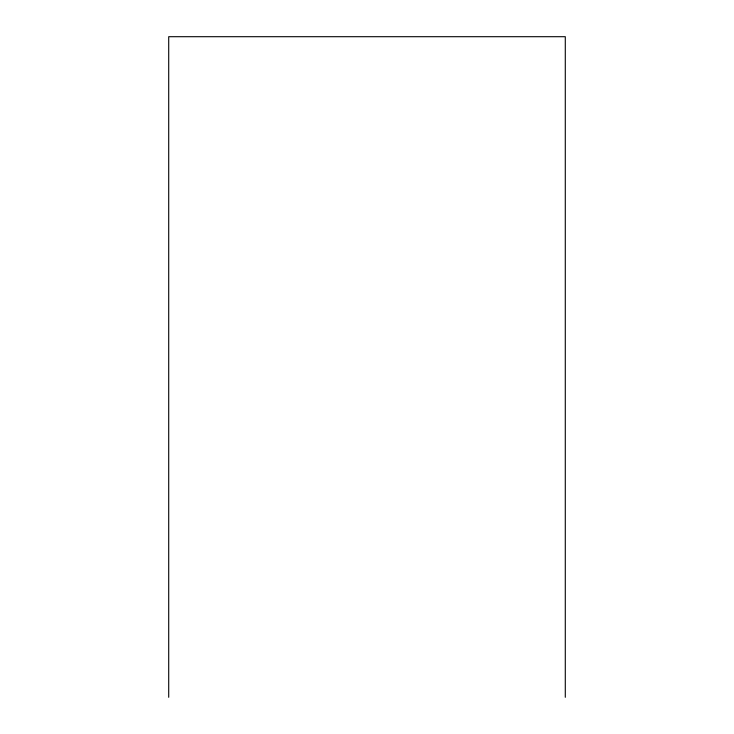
<?xml version="1.0" encoding="UTF-8"?>
<svg xmlns="http://www.w3.org/2000/svg" width="734" height="734" viewBox="0 0 734 734"><rect width="100%" height="100%" fill="white"/><g stroke="black" fill="none" stroke-linecap="round" stroke-linejoin="round"><path stroke-width="1.1" d="M565.29 697.3L565.29 36.7L168.71 36.7L168.71 697.3"/></g></svg>
